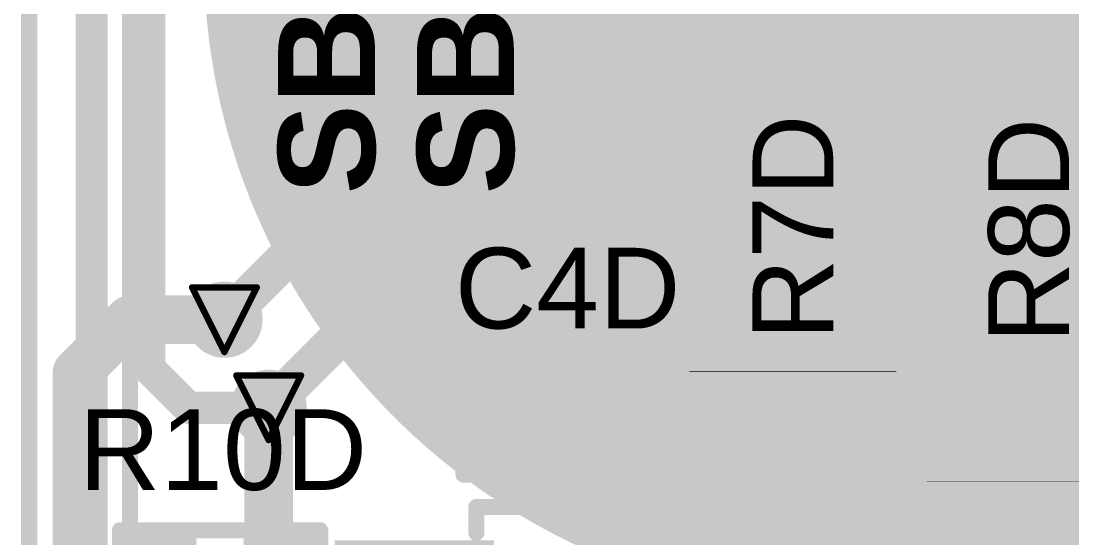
# Model space of a CAD drawing. Header units: inches. Extents: x -4.2 to 12.6, y -6.1 to 3.
# Drawn here: x -0.1086 to 0.2168, y -4.6394 to -4.4793 of the extents above; entities that cross this region are included whole.
import ezdxf

# ---------------------------------------------------------------- set-up
doc = ezdxf.new("R2010")
doc.units = ezdxf.units.IN
doc.header["$MEASUREMENT"] = 0
for name, color, linetype in [('Board Outline', 216, 'Continuous'), ('Bottom Layer', 5, 'Continuous'), ('Bottom Overlay', 54, 'Continuous'), ('Bottom Paste', 16, 'Continuous'), ('Drill Drawing', 1, 'Continuous'), ('Flex_Ribbon Bottom Coverlay', 6, 'Continuous'), ('Flex_Ribbon Top Overlay', 2, 'Continuous'), ('Top Layer', 1, 'Continuous'), ('Top Paste', 8, 'Continuous'), ('Top Solder', 216, 'Continuous'), ('Via Holes', 16, 'Continuous')]:
    doc.layers.add(name, color=color, linetype=linetype)
doc.styles.add('Arial', font='', dxfattribs={"height": 0.2})
doc.styles.add('Arial_Bold', font='', dxfattribs={"height": 0.2})
doc.styles.get('Arial').set_extended_font_data('Arial')
doc.styles.get('Arial_Bold').set_extended_font_data('Arial', bold=True)

# ---------------------------------------------------------------- blocks, each defined once
blk = doc.blocks.new('14_TSSOP_39')
at = {"layer": 'Flex_Ribbon Top Overlay'}
blk.add_hatch(color=2, dxfattribs=at).paths.add_polyline_path([(-0.084, 0.068), (-0.073, 0.068), (-0.073, 0.086), (-0.084, 0.086)])
at = {"layer": 'Top Layer'}
for points in [[(-0.12992, 0.08563), (-0.08858, 0.08563), (-0.08858, 0.06791), (-0.12992, 0.06791)], [(0.08858, 0.08563), (0.12992, 0.08563), (0.12992, 0.06791), (0.08858, 0.06791)], [(-0.12992, 0.06004), (-0.08858, 0.06004), (-0.08858, 0.04232), (-0.12992, 0.04232)], [(0.08858, 0.06004), (0.12992, 0.06004), (0.12992, 0.04232), (0.08858, 0.04232)], [(-0.12992, 0.03445), (-0.08858, 0.03445), (-0.08858, 0.01673), (-0.12992, 0.01673)], [(0.08858, 0.03445), (0.12992, 0.03445), (0.12992, 0.01673), (0.08858, 0.01673)], [(-0.12992, 0.00886), (-0.08858, 0.00886), (-0.08858, -0.00886), (-0.12992, -0.00886)], [(0.08858, 0.00886), (0.12992, 0.00886), (0.12992, -0.00886), (0.08858, -0.00886)], [(-0.12992, -0.01673), (-0.08858, -0.01673), (-0.08858, -0.03445), (-0.12992, -0.03445)], [(0.08858, -0.01673), (0.12992, -0.01673), (0.12992, -0.03445), (0.08858, -0.03445)], [(-0.12992, -0.04232), (-0.08858, -0.04232), (-0.08858, -0.06004), (-0.12992, -0.06004)], [(0.08858, -0.04232), (0.12992, -0.04232), (0.12992, -0.06004), (0.08858, -0.06004)], [(-0.12992, -0.06791), (-0.08858, -0.06791), (-0.08858, -0.08563), (-0.12992, -0.08563)], [(0.08858, -0.06791), (0.12992, -0.06791), (0.12992, -0.08563), (0.08858, -0.08563)]]:
    blk.add_hatch(color=1, dxfattribs=at).paths.add_polyline_path(points)
at = {"layer": 'Top Paste'}
for points in [[(-0.12992, 0.08563), (-0.08858, 0.08563), (-0.08858, 0.06791), (-0.12992, 0.06791)], [(0.08858, 0.08563), (0.12992, 0.08563), (0.12992, 0.06791), (0.08858, 0.06791)], [(-0.12992, 0.06004), (-0.08858, 0.06004), (-0.08858, 0.04232), (-0.12992, 0.04232)], [(0.08858, 0.06004), (0.12992, 0.06004), (0.12992, 0.04232), (0.08858, 0.04232)], [(-0.12992, 0.03445), (-0.08858, 0.03445), (-0.08858, 0.01673), (-0.12992, 0.01673)], [(0.08858, 0.03445), (0.12992, 0.03445), (0.12992, 0.01673), (0.08858, 0.01673)], [(-0.12992, 0.00886), (-0.08858, 0.00886), (-0.08858, -0.00886), (-0.12992, -0.00886)], [(0.08858, 0.00886), (0.12992, 0.00886), (0.12992, -0.00886), (0.08858, -0.00886)], [(-0.12992, -0.01673), (-0.08858, -0.01673), (-0.08858, -0.03445), (-0.12992, -0.03445)], [(0.08858, -0.01673), (0.12992, -0.01673), (0.12992, -0.03445), (0.08858, -0.03445)], [(-0.12992, -0.04232), (-0.08858, -0.04232), (-0.08858, -0.06004), (-0.12992, -0.06004)], [(0.08858, -0.04232), (0.12992, -0.04232), (0.12992, -0.06004), (0.08858, -0.06004)], [(-0.12992, -0.06791), (-0.08858, -0.06791), (-0.08858, -0.08563), (-0.12992, -0.08563)], [(0.08858, -0.06791), (0.12992, -0.06791), (0.12992, -0.08563), (0.08858, -0.08563)]]:
    blk.add_hatch(color=8, dxfattribs=at).paths.add_polyline_path(points)
at = {"layer": 'Top Solder'}
for points in [[(-0.13392, 0.08963), (-0.08458, 0.08963), (-0.08458, 0.06391), (-0.13392, 0.06391)], [(-0.13392, 0.08963), (-0.08458, 0.08963), (-0.08458, 0.06391), (-0.13392, 0.06391)], [(0.08458, 0.08963), (0.13392, 0.08963), (0.13392, 0.06391), (0.08458, 0.06391)], [(0.08458, 0.08963), (0.13392, 0.08963), (0.13392, 0.06391), (0.08458, 0.06391)], [(-0.13392, 0.06404), (-0.08458, 0.06404), (-0.08458, 0.03832), (-0.13392, 0.03832)], [(-0.13392, 0.06404), (-0.08458, 0.06404), (-0.08458, 0.03832), (-0.13392, 0.03832)], [(0.08458, 0.06404), (0.13392, 0.06404), (0.13392, 0.03832), (0.08458, 0.03832)], [(0.08458, 0.06404), (0.13392, 0.06404), (0.13392, 0.03832), (0.08458, 0.03832)], [(-0.13392, 0.03845), (-0.08458, 0.03845), (-0.08458, 0.01273), (-0.13392, 0.01273)], [(-0.13392, 0.03845), (-0.08458, 0.03845), (-0.08458, 0.01273), (-0.13392, 0.01273)], [(0.08458, 0.03845), (0.13392, 0.03845), (0.13392, 0.01273), (0.08458, 0.01273)], [(0.08458, 0.03845), (0.13392, 0.03845), (0.13392, 0.01273), (0.08458, 0.01273)], [(-0.13392, 0.01286), (-0.08458, 0.01286), (-0.08458, -0.01286), (-0.13392, -0.01286)], [(-0.13392, 0.01286), (-0.08458, 0.01286), (-0.08458, -0.01286), (-0.13392, -0.01286)], [(0.08458, 0.01286), (0.13392, 0.01286), (0.13392, -0.01286), (0.08458, -0.01286)], [(0.08458, 0.01286), (0.13392, 0.01286), (0.13392, -0.01286), (0.08458, -0.01286)], [(-0.13392, -0.01273), (-0.08458, -0.01273), (-0.08458, -0.03845), (-0.13392, -0.03845)], [(-0.13392, -0.01273), (-0.08458, -0.01273), (-0.08458, -0.03845), (-0.13392, -0.03845)], [(0.08458, -0.01273), (0.13392, -0.01273), (0.13392, -0.03845), (0.08458, -0.03845)], [(0.08458, -0.01273), (0.13392, -0.01273), (0.13392, -0.03845), (0.08458, -0.03845)], [(-0.13392, -0.03832), (-0.08458, -0.03832), (-0.08458, -0.06404), (-0.13392, -0.06404)], [(-0.13392, -0.03832), (-0.08458, -0.03832), (-0.08458, -0.06404), (-0.13392, -0.06404)], [(0.08458, -0.03832), (0.13392, -0.03832), (0.13392, -0.06404), (0.08458, -0.06404)], [(0.08458, -0.03832), (0.13392, -0.03832), (0.13392, -0.06404), (0.08458, -0.06404)], [(-0.13392, -0.06391), (-0.08458, -0.06391), (-0.08458, -0.08963), (-0.13392, -0.08963)], [(-0.13392, -0.06391), (-0.08458, -0.06391), (-0.08458, -0.08963), (-0.13392, -0.08963)], [(0.08458, -0.06391), (0.13392, -0.06391), (0.13392, -0.08963), (0.08458, -0.08963)], [(0.08458, -0.06391), (0.13392, -0.06391), (0.13392, -0.08963), (0.08458, -0.08963)]]:
    blk.add_hatch(color=216, dxfattribs=at).paths.add_polyline_path(points)
at = {"layer": 'Flex_Ribbon Top Overlay'}
for points in [[(-0.09, 0.1, 0.005, 0.005, 0), (-0.09, 0.092, 0.005, 0.005, 0)], [(0.09, 0.1, 0.005, 0.005, 0), (-0.09, 0.1, 0.005, 0.005, 0)], [(0.09, 0.1, 0.005, 0.005, 0), (0.09, 0.092, 0.005, 0.005, 0)], [(-0.141, 0.082, 0.00787, 0.00787, 0), (-0.141, 0.072, 0.00787, 0.00787, 0)], [(-0.136, 0.077, 0.00787, 0.00787, 0), (-0.141, 0.082, 0.00787, 0.00787, 0)], [(-0.136, 0.077, 0.00787, 0.00787, 0), (-0.141, 0.072, 0.00787, 0.00787, 0)], [(-0.09, -0.092, 0.005, 0.005, 0), (-0.09, -0.1, 0.005, 0.005, 0)], [(0.09, -0.092, 0.005, 0.005, 0), (0.09, -0.1, 0.005, 0.005, 0)], [(0.09, -0.1, 0.005, 0.005, 0), (-0.09, -0.1, 0.005, 0.005, 0)]]:
    blk.add_lwpolyline(points, format="xyseb", dxfattribs=at)
for points in [[(-0.09125, 0.1, 0.0025, 0.0025, 1), (-0.08875, 0.1, 0.0025, 0.0025, 1)], [(-0.09125, 0.1, 0.0025, 0.0025, 1), (-0.08875, 0.1, 0.0025, 0.0025, 1)], [(0.08875, 0.1, 0.0025, 0.0025, 1), (0.09125, 0.1, 0.0025, 0.0025, 1)], [(0.08875, 0.1, 0.0025, 0.0025, 1), (0.09125, 0.1, 0.0025, 0.0025, 1)], [(-0.09125, 0.092, 0.0025, 0.0025, 1), (-0.08875, 0.092, 0.0025, 0.0025, 1)], [(0.08875, 0.092, 0.0025, 0.0025, 1), (0.09125, 0.092, 0.0025, 0.0025, 1)], [(-0.14297, 0.082, 0.00394, 0.00394, 1), (-0.13903, 0.082, 0.00394, 0.00394, 1)], [(-0.14297, 0.082, 0.00394, 0.00394, 1), (-0.13903, 0.082, 0.00394, 0.00394, 1)], [(-0.13797, 0.077, 0.00394, 0.00394, 1), (-0.13403, 0.077, 0.00394, 0.00394, 1)], [(-0.13797, 0.077, 0.00394, 0.00394, 1), (-0.13403, 0.077, 0.00394, 0.00394, 1)], [(-0.14297, 0.072, 0.00394, 0.00394, 1), (-0.13903, 0.072, 0.00394, 0.00394, 1)], [(-0.14297, 0.072, 0.00394, 0.00394, 1), (-0.13903, 0.072, 0.00394, 0.00394, 1)], [(-0.09125, -0.092, 0.0025, 0.0025, 1), (-0.08875, -0.092, 0.0025, 0.0025, 1)], [(0.08875, -0.092, 0.0025, 0.0025, 1), (0.09125, -0.092, 0.0025, 0.0025, 1)], [(-0.09125, -0.1, 0.0025, 0.0025, 1), (-0.08875, -0.1, 0.0025, 0.0025, 1)], [(-0.09125, -0.1, 0.0025, 0.0025, 1), (-0.08875, -0.1, 0.0025, 0.0025, 1)], [(0.08875, -0.1, 0.0025, 0.0025, 1), (0.09125, -0.1, 0.0025, 0.0025, 1)], [(0.08875, -0.1, 0.0025, 0.0025, 1), (0.09125, -0.1, 0.0025, 0.0025, 1)]]:
    blk.add_lwpolyline(points, format="xyseb", close=True, dxfattribs=at)
blk = doc.blocks.new('R___0402_116')
at = {"layer": 'Top Layer'}
for points in [[(-0.0275, -0.0125), (-0.0275, 0.0125), (-0.0095, 0.0125), (-0.0095, -0.0125)], [(0.0095, -0.0125), (0.0095, 0.0125), (0.0275, 0.0125), (0.0275, -0.0125)]]:
    blk.add_hatch(color=1, dxfattribs=at).paths.add_polyline_path(points)
at = {"layer": 'Top Paste'}
for points in [[(-0.0275, -0.0125), (-0.0275, 0.0125), (-0.0095, 0.0125), (-0.0095, -0.0125)], [(0.0095, -0.0125), (0.0095, 0.0125), (0.0275, 0.0125), (0.0275, -0.0125)]]:
    blk.add_hatch(color=8, dxfattribs=at).paths.add_polyline_path(points)
at = {"layer": 'Top Solder'}
for points in [[(-0.02967, -0.01467), (-0.02967, 0.01467), (-0.00733, 0.01467), (-0.00733, -0.01467)], [(-0.02967, -0.01467), (-0.02967, 0.01467), (-0.00733, 0.01467), (-0.00733, -0.01467)], [(0.00733, -0.01467), (0.00733, 0.01467), (0.02967, 0.01467), (0.02967, -0.01467)], [(0.00733, -0.01467), (0.00733, 0.01467), (0.02967, 0.01467), (0.02967, -0.01467)]]:
    blk.add_hatch(color=216, dxfattribs=at).paths.add_polyline_path(points)
at = {"layer": 'Flex_Ribbon Top Overlay'}
for points in [[(-0.031, -0.016, 0.005, 0.005, 0), (-0.031, 0.016, 0.005, 0.005, 0)], [(-0.031, 0.016, 0.005, 0.005, 0), (0.031, 0.016, 0.005, 0.005, 0)], [(0.031, -0.016, 0.005, 0.005, 0), (0.031, 0.016, 0.005, 0.005, 0)], [(-0.031, -0.016, 0.005, 0.005, 0), (0.031, -0.016, 0.005, 0.005, 0)], [(-0.032, -0.017, 0.000127, 0.000127, 0), (0.032, -0.017, 0.000127, 0.000127, 0)]]:
    blk.add_lwpolyline(points, format="xyseb", dxfattribs=at)
for points in [[(-0.03225, 0.016, 0.0025, 0.0025, 1), (-0.02975, 0.016, 0.0025, 0.0025, 1)], [(-0.03225, 0.016, 0.0025, 0.0025, 1), (-0.02975, 0.016, 0.0025, 0.0025, 1)], [(0.02975, 0.016, 0.0025, 0.0025, 1), (0.03225, 0.016, 0.0025, 0.0025, 1)], [(0.02975, 0.016, 0.0025, 0.0025, 1), (0.03225, 0.016, 0.0025, 0.0025, 1)], [(-0.03225, -0.016, 0.0025, 0.0025, 1), (-0.02975, -0.016, 0.0025, 0.0025, 1)], [(-0.03225, -0.016, 0.0025, 0.0025, 1), (-0.02975, -0.016, 0.0025, 0.0025, 1)], [(0.02975, -0.016, 0.0025, 0.0025, 1), (0.03225, -0.016, 0.0025, 0.0025, 1)], [(0.02975, -0.016, 0.0025, 0.0025, 1), (0.03225, -0.016, 0.0025, 0.0025, 1)], [(-0.03203, -0.017, 0.0000635, 0.0000635, 1), (-0.03197, -0.017, 0.0000635, 0.0000635, 1)], [(0.03197, -0.017, 0.0000635, 0.0000635, 1), (0.03203, -0.017, 0.0000635, 0.0000635, 1)]]:
    blk.add_lwpolyline(points, format="xyseb", close=True, dxfattribs=at)
blk = doc.blocks.new('R__0402_130')
at = {"layer": 'Top Layer'}
for points in [[(-0.0275, -0.0125), (-0.0275, 0.0125), (-0.0095, 0.0125), (-0.0095, -0.0125)], [(0.0095, -0.0125), (0.0095, 0.0125), (0.0275, 0.0125), (0.0275, -0.0125)]]:
    blk.add_hatch(color=1, dxfattribs=at).paths.add_polyline_path(points)
at = {"layer": 'Top Paste'}
for points in [[(-0.0275, -0.0125), (-0.0275, 0.0125), (-0.0095, 0.0125), (-0.0095, -0.0125)], [(0.0095, -0.0125), (0.0095, 0.0125), (0.0275, 0.0125), (0.0275, -0.0125)]]:
    blk.add_hatch(color=8, dxfattribs=at).paths.add_polyline_path(points)
at = {"layer": 'Top Solder'}
for points in [[(-0.0315, -0.0165), (-0.0315, 0.0165), (-0.0055, 0.0165), (-0.0055, -0.0165)], [(-0.0315, -0.0165), (-0.0315, 0.0165), (-0.0055, 0.0165), (-0.0055, -0.0165)], [(0.0055, -0.0165), (0.0055, 0.0165), (0.0315, 0.0165), (0.0315, -0.0165)], [(0.0055, -0.0165), (0.0055, 0.0165), (0.0315, 0.0165), (0.0315, -0.0165)]]:
    blk.add_hatch(color=216, dxfattribs=at).paths.add_polyline_path(points)
at = {"layer": 'Flex_Ribbon Top Overlay'}
for points in [[(-0.031, -0.016, 0.005, 0.005, 0), (-0.031, 0.016, 0.005, 0.005, 0)], [(-0.031, 0.016, 0.005, 0.005, 0), (0.031, 0.016, 0.005, 0.005, 0)], [(0.031, -0.016, 0.005, 0.005, 0), (0.031, 0.016, 0.005, 0.005, 0)], [(-0.031, -0.016, 0.005, 0.005, 0), (0.031, -0.016, 0.005, 0.005, 0)], [(-0.032, -0.017, 0.000127, 0.000127, 0), (0.032, -0.017, 0.000127, 0.000127, 0)]]:
    blk.add_lwpolyline(points, format="xyseb", dxfattribs=at)
for points in [[(-0.03225, 0.016, 0.0025, 0.0025, 1), (-0.02975, 0.016, 0.0025, 0.0025, 1)], [(-0.03225, 0.016, 0.0025, 0.0025, 1), (-0.02975, 0.016, 0.0025, 0.0025, 1)], [(0.02975, 0.016, 0.0025, 0.0025, 1), (0.03225, 0.016, 0.0025, 0.0025, 1)], [(0.02975, 0.016, 0.0025, 0.0025, 1), (0.03225, 0.016, 0.0025, 0.0025, 1)], [(-0.03225, -0.016, 0.0025, 0.0025, 1), (-0.02975, -0.016, 0.0025, 0.0025, 1)], [(-0.03225, -0.016, 0.0025, 0.0025, 1), (-0.02975, -0.016, 0.0025, 0.0025, 1)], [(0.02975, -0.016, 0.0025, 0.0025, 1), (0.03225, -0.016, 0.0025, 0.0025, 1)], [(0.02975, -0.016, 0.0025, 0.0025, 1), (0.03225, -0.016, 0.0025, 0.0025, 1)], [(-0.03203, -0.017, 0.0000635, 0.0000635, 1), (-0.03197, -0.017, 0.0000635, 0.0000635, 1)], [(0.03197, -0.017, 0.0000635, 0.0000635, 1), (0.03203, -0.017, 0.0000635, 0.0000635, 1)]]:
    blk.add_lwpolyline(points, format="xyseb", close=True, dxfattribs=at)
blk = doc.blocks.new('R__0402_137')
at = {"layer": 'Top Layer'}
for points in [[(-0.0275, -0.0125), (-0.0275, 0.0125), (-0.0095, 0.0125), (-0.0095, -0.0125)], [(0.0095, -0.0125), (0.0095, 0.0125), (0.0275, 0.0125), (0.0275, -0.0125)]]:
    blk.add_hatch(color=1, dxfattribs=at).paths.add_polyline_path(points)
at = {"layer": 'Top Paste'}
for points in [[(-0.0275, -0.0125), (-0.0275, 0.0125), (-0.0095, 0.0125), (-0.0095, -0.0125)], [(0.0095, -0.0125), (0.0095, 0.0125), (0.0275, 0.0125), (0.0275, -0.0125)]]:
    blk.add_hatch(color=8, dxfattribs=at).paths.add_polyline_path(points)
at = {"layer": 'Top Solder'}
for points in [[(-0.0315, -0.0165), (-0.0315, 0.0165), (-0.0055, 0.0165), (-0.0055, -0.0165)], [(-0.0315, -0.0165), (-0.0315, 0.0165), (-0.0055, 0.0165), (-0.0055, -0.0165)], [(0.0055, -0.0165), (0.0055, 0.0165), (0.0315, 0.0165), (0.0315, -0.0165)], [(0.0055, -0.0165), (0.0055, 0.0165), (0.0315, 0.0165), (0.0315, -0.0165)]]:
    blk.add_hatch(color=216, dxfattribs=at).paths.add_polyline_path(points)
at = {"layer": 'Flex_Ribbon Top Overlay'}
for points in [[(-0.031, 0.016, 0.005, 0.005, 0), (-0.031, -0.016, 0.005, 0.005, 0)], [(0.031, 0.016, 0.005, 0.005, 0), (-0.031, 0.016, 0.005, 0.005, 0)], [(0.031, 0.016, 0.005, 0.005, 0), (0.031, -0.016, 0.005, 0.005, 0)], [(0.031, -0.016, 0.005, 0.005, 0), (-0.031, -0.016, 0.005, 0.005, 0)], [(0.032, -0.017, 0.000127, 0.000127, 0), (-0.032, -0.017, 0.000127, 0.000127, 0)]]:
    blk.add_lwpolyline(points, format="xyseb", dxfattribs=at)
for points in [[(-0.03225, 0.016, 0.0025, 0.0025, 1), (-0.02975, 0.016, 0.0025, 0.0025, 1)], [(-0.03225, 0.016, 0.0025, 0.0025, 1), (-0.02975, 0.016, 0.0025, 0.0025, 1)], [(0.02975, 0.016, 0.0025, 0.0025, 1), (0.03225, 0.016, 0.0025, 0.0025, 1)], [(0.02975, 0.016, 0.0025, 0.0025, 1), (0.03225, 0.016, 0.0025, 0.0025, 1)], [(-0.03225, -0.016, 0.0025, 0.0025, 1), (-0.02975, -0.016, 0.0025, 0.0025, 1)], [(-0.03225, -0.016, 0.0025, 0.0025, 1), (-0.02975, -0.016, 0.0025, 0.0025, 1)], [(0.02975, -0.016, 0.0025, 0.0025, 1), (0.03225, -0.016, 0.0025, 0.0025, 1)], [(0.02975, -0.016, 0.0025, 0.0025, 1), (0.03225, -0.016, 0.0025, 0.0025, 1)], [(-0.03203, -0.017, 0.0000635, 0.0000635, 1), (-0.03197, -0.017, 0.0000635, 0.0000635, 1)], [(0.03197, -0.017, 0.0000635, 0.0000635, 1), (0.03203, -0.017, 0.0000635, 0.0000635, 1)]]:
    blk.add_lwpolyline(points, format="xyseb", close=True, dxfattribs=at)
blk = doc.blocks.new('_EMG________B_200')
at = {"layer": 'Bottom Layer'}
h = blk.add_hatch(color=5, dxfattribs=at)
edge = h.paths.add_edge_path()
edge.add_arc((0, 0.3932), 0.19685, 0, 360)
at = {"layer": 'Bottom Paste'}
h = blk.add_hatch(color=16, dxfattribs=at)
edge = h.paths.add_edge_path()
edge.add_arc((0, 0.3932), 0.19685, 0, 360)
at = {"layer": 'Flex_Ribbon Bottom Coverlay'}
h = blk.add_hatch(color=6, dxfattribs=at)
edge = h.paths.add_edge_path()
edge.add_arc((0, 0.3932), 0.20085, 0, 360)
h = blk.add_hatch(color=6, dxfattribs=at)
edge = h.paths.add_edge_path()
edge.add_arc((0, 0.3932), 0.20085, 0, 360)
at = {"layer": 'Bottom Overlay'}
blk.add_lwpolyline([(-0.22375, -0.43172, 0.005, 0.005, 0), (-0.22375, 0.43172, 0.005, 0.005, 0)], format="xyseb", dxfattribs=at)
blk = doc.blocks.new('C___0402_242')
at = {"layer": 'Top Layer'}
for points in [[(-0.0275, -0.0125), (-0.0275, 0.0125), (-0.0095, 0.0125), (-0.0095, -0.0125)], [(0.0095, -0.0125), (0.0095, 0.0125), (0.0275, 0.0125), (0.0275, -0.0125)]]:
    blk.add_hatch(color=1, dxfattribs=at).paths.add_polyline_path(points)
at = {"layer": 'Top Paste'}
for points in [[(-0.0275, -0.0125), (-0.0275, 0.0125), (-0.0095, 0.0125), (-0.0095, -0.0125)], [(0.0095, -0.0125), (0.0095, 0.0125), (0.0275, 0.0125), (0.0275, -0.0125)]]:
    blk.add_hatch(color=8, dxfattribs=at).paths.add_polyline_path(points)
at = {"layer": 'Top Solder'}
for points in [[(-0.02986, -0.01486), (-0.02986, 0.01486), (-0.00714, 0.01486), (-0.00714, -0.01486)], [(-0.02986, -0.01486), (-0.02986, 0.01486), (-0.00714, 0.01486), (-0.00714, -0.01486)], [(0.00714, -0.01486), (0.00714, 0.01486), (0.02986, 0.01486), (0.02986, -0.01486)], [(0.00714, -0.01486), (0.00714, 0.01486), (0.02986, 0.01486), (0.02986, -0.01486)]]:
    blk.add_hatch(color=216, dxfattribs=at).paths.add_polyline_path(points)
at = {"layer": 'Flex_Ribbon Top Overlay'}
for points in [[(-0.011, 0.016, 0.005, 0.005, 0), (-0.031, 0.016, 0.005, 0.005, 0)], [(-0.031, 0.016, 0.005, 0.005, 0), (-0.031, -0.016, 0.005, 0.005, 0)], [(0.031, 0.016, 0.005, 0.005, 0), (0.011, 0.016, 0.005, 0.005, 0)], [(0.031, 0.016, 0.005, 0.005, 0), (0.031, -0.016, 0.005, 0.005, 0)], [(-0.011, -0.016, 0.005, 0.005, 0), (-0.031, -0.016, 0.005, 0.005, 0)], [(0.031, -0.016, 0.005, 0.005, 0), (0.011, -0.016, 0.005, 0.005, 0)]]:
    blk.add_lwpolyline(points, format="xyseb", dxfattribs=at)
for points in [[(-0.03225, 0.016, 0.0025, 0.0025, 1), (-0.02975, 0.016, 0.0025, 0.0025, 1)], [(-0.03225, 0.016, 0.0025, 0.0025, 1), (-0.02975, 0.016, 0.0025, 0.0025, 1)], [(-0.01225, 0.016, 0.0025, 0.0025, 1), (-0.00975, 0.016, 0.0025, 0.0025, 1)], [(0.00975, 0.016, 0.0025, 0.0025, 1), (0.01225, 0.016, 0.0025, 0.0025, 1)], [(0.02975, 0.016, 0.0025, 0.0025, 1), (0.03225, 0.016, 0.0025, 0.0025, 1)], [(0.02975, 0.016, 0.0025, 0.0025, 1), (0.03225, 0.016, 0.0025, 0.0025, 1)], [(-0.03225, -0.016, 0.0025, 0.0025, 1), (-0.02975, -0.016, 0.0025, 0.0025, 1)], [(-0.03225, -0.016, 0.0025, 0.0025, 1), (-0.02975, -0.016, 0.0025, 0.0025, 1)], [(-0.01225, -0.016, 0.0025, 0.0025, 1), (-0.00975, -0.016, 0.0025, 0.0025, 1)], [(0.00975, -0.016, 0.0025, 0.0025, 1), (0.01225, -0.016, 0.0025, 0.0025, 1)], [(0.02975, -0.016, 0.0025, 0.0025, 1), (0.03225, -0.016, 0.0025, 0.0025, 1)], [(0.02975, -0.016, 0.0025, 0.0025, 1), (0.03225, -0.016, 0.0025, 0.0025, 1)]]:
    blk.add_lwpolyline(points, format="xyseb", close=True, dxfattribs=at)

msp = doc.modelspace()

# ---------------------------------------------------------------- hatches: boundary and pattern name
at = {"layer": 'Bottom Layer'}
h = msp.add_hatch(color=5, dxfattribs=at)
edge = h.paths.add_edge_path()
edge.add_arc((-0.04565, -4.57178), 0.01181, 0, 360)
h = msp.add_hatch(color=5, dxfattribs=at)
edge = h.paths.add_edge_path()
edge.add_arc((-0.03195, -4.59905), 0.01181, 0, 360)
at = {"layer": 'Top Layer'}
h = msp.add_hatch(color=1, dxfattribs=at)
edge = h.paths.add_edge_path()
edge.add_arc((-0.04565, -4.57178), 0.01181, 0, 360)
for points in [[(0.13837, -4.61778), (0.19437, -4.61778), (0.19437, -4.57178), (0.13837, -4.57178)], [(0.06737, -4.61878), (0.12237, -4.61878), (0.12237, -4.59078), (0.06737, -4.59078)], [(0.20947, -4.6604), (0.24047, -4.6604), (0.24047, -4.59178), (0.20947, -4.59178)]]:
    msp.add_hatch(color=1, dxfattribs=at).paths.add_polyline_path(points)
h = msp.add_hatch(color=1, dxfattribs=at)
edge = h.paths.add_edge_path()
edge.add_arc((-0.03195, -4.59905), 0.01181, 0, 360)
at = {"layer": 'Via Holes'}
h = msp.add_hatch(color=7, dxfattribs=at)
edge = h.paths.add_edge_path()
edge.add_arc((-0.04565, -4.57178), 0.00591, 0, 360)
h = msp.add_hatch(color=7, dxfattribs=at)
edge = h.paths.add_edge_path()
edge.add_arc((-0.03195, -4.59905), 0.00591, 0, 360)

# ---------------------------------------------------------------- linework, layer by layer
at = {"layer": 'Board Outline'}
msp.add_lwpolyline([(-0.10614, -5.28378, 0.005, 0.005, 0), (-0.10613, -4.42332, 0.005, 0.005, 0)], format="xyseb", dxfattribs=at)
at = {"layer": 'Bottom Layer'}
for points in [[(0.14886, -4.45985, 0.022, 0.022, 0), (0.19479, -4.50578, 0.022, 0.022, 0)], [(0.19479, -4.50578, 0.018, 0.018, 0), (0.20498, -4.51597, 0.018, 0.018, 0)], [(0.20498, -4.51597, 0.018, 0.018, 0), (0.33754, -4.51597, 0.018, 0.018, 0)], [(-0.09133, -4.58818, 0.015, 0.015, 0), (-0.07494, -4.57178, 0.015, 0.015, 0)], [(-0.07494, -4.57178, 0.015, 0.015, 0), (-0.04565, -4.57178, 0.015, 0.015, 0)], [(-0.09133, -4.76446, 0.015, 0.015, 0), (-0.09133, -4.58818, 0.015, 0.015, 0)], [(-0.03195, -4.69378, 0.015, 0.015, 0), (-0.03195, -4.59905, 0.015, 0.015, 0)]]:
    msp.add_lwpolyline(points, format="xyseb", dxfattribs=at)
for points in [[(0.18929, -4.50578, 0.011, 0.011, 1), (0.20029, -4.50578, 0.011, 0.011, 1)], [(0.19029, -4.50578, 0.009, 0.009, 1), (0.19929, -4.50578, 0.009, 0.009, 1)], [(0.20048, -4.51597, 0.009, 0.009, 1), (0.20948, -4.51597, 0.009, 0.009, 1)], [(0.20048, -4.51597, 0.009, 0.009, 1), (0.20948, -4.51597, 0.009, 0.009, 1)], [(-0.07869, -4.57178, 0.0075, 0.0075, 1), (-0.07119, -4.57178, 0.0075, 0.0075, 1)], [(-0.07869, -4.57178, 0.0075, 0.0075, 1), (-0.07119, -4.57178, 0.0075, 0.0075, 1)], [(-0.0494, -4.57178, 0.0075, 0.0075, 1), (-0.0419, -4.57178, 0.0075, 0.0075, 1)], [(-0.09508, -4.58818, 0.0075, 0.0075, 1), (-0.08758, -4.58818, 0.0075, 0.0075, 1)], [(-0.09508, -4.58818, 0.0075, 0.0075, 1), (-0.08758, -4.58818, 0.0075, 0.0075, 1)], [(-0.0357, -4.59905, 0.0075, 0.0075, 1), (-0.0282, -4.59905, 0.0075, 0.0075, 1)]]:
    msp.add_lwpolyline(points, format="xyseb", close=True, dxfattribs=at)
at = {"layer": 'Drill Drawing'}
for points in [[(-0.05565, -4.56178, 0.002, 0.002, 0), (-0.03565, -4.56178, 0.002, 0.002, 0)], [(-0.05565, -4.56178, 0.002, 0.002, 0), (-0.04565, -4.58178, 0.002, 0.002, 0)], [(-0.04565, -4.58178, 0.002, 0.002, 0), (-0.03565, -4.56178, 0.002, 0.002, 0)], [(-0.04195, -4.58905, 0.002, 0.002, 0), (-0.02195, -4.58905, 0.002, 0.002, 0)], [(-0.04195, -4.58905, 0.002, 0.002, 0), (-0.03195, -4.60905, 0.002, 0.002, 0)], [(-0.03195, -4.60905, 0.002, 0.002, 0), (-0.02195, -4.58905, 0.002, 0.002, 0)]]:
    msp.add_lwpolyline(points, format="xyseb", dxfattribs=at)
for points in [[(-0.05615, -4.56178, 0.001, 0.001, 1), (-0.05515, -4.56178, 0.001, 0.001, 1)], [(-0.05615, -4.56178, 0.001, 0.001, 1), (-0.05515, -4.56178, 0.001, 0.001, 1)], [(-0.03615, -4.56178, 0.001, 0.001, 1), (-0.03515, -4.56178, 0.001, 0.001, 1)], [(-0.03615, -4.56178, 0.001, 0.001, 1), (-0.03515, -4.56178, 0.001, 0.001, 1)], [(-0.04615, -4.58178, 0.001, 0.001, 1), (-0.04515, -4.58178, 0.001, 0.001, 1)], [(-0.04615, -4.58178, 0.001, 0.001, 1), (-0.04515, -4.58178, 0.001, 0.001, 1)], [(-0.04245, -4.58905, 0.001, 0.001, 1), (-0.04145, -4.58905, 0.001, 0.001, 1)], [(-0.04245, -4.58905, 0.001, 0.001, 1), (-0.04145, -4.58905, 0.001, 0.001, 1)], [(-0.02245, -4.58905, 0.001, 0.001, 1), (-0.02145, -4.58905, 0.001, 0.001, 1)], [(-0.02245, -4.58905, 0.001, 0.001, 1), (-0.02145, -4.58905, 0.001, 0.001, 1)], [(-0.03245, -4.60905, 0.001, 0.001, 1), (-0.03145, -4.60905, 0.001, 0.001, 1)], [(-0.03245, -4.60905, 0.001, 0.001, 1), (-0.03145, -4.60905, 0.001, 0.001, 1)]]:
    msp.add_lwpolyline(points, format="xyseb", close=True, dxfattribs=at)
at = {"layer": 'Top Layer'}
for points in [[(-0.08676, -4.95798, 0.01, 0.01, 0), (-0.08676, -4.40839, 0.01, 0.01, 0)], [(-0.06896, -4.58692, 0.01, 0.01, 0), (-0.06896, -4.45652, 0.01, 0.01, 0)], [(0.1625, -4.46577, 0.012, 0.012, -0.384329), (0.11588, -4.50782, 0.012, 0.012, 0)], [(0.18862, -4.46624, 0.012, 0.012, -0.414214), (0.12287, -4.532, 0.012, 0.012, 0)], [(-0.01607, -4.5422, 0.012, 0.012, -0.198985), (0.06691, -4.50782, 0.012, 0.012, 0)], [(0.06691, -4.50782, 0.012, 0.012, 0), (0.06696, -4.50782, 0.012, 0.012, 0)], [(0.06696, -4.50782, 0.012, 0.012, 0), (0.11588, -4.50782, 0.012, 0.012, 0)], [(0.01312, -4.55398, 0.012, 0.012, -0.198912), (0.06619, -4.532, 0.012, 0.012, 0)], [(0.06619, -4.532, 0.012, 0.012, 0), (0.12287, -4.532, 0.012, 0.012, 0)], [(-0.04565, -4.57178, 0.012, 0.012, 0), (-0.01607, -4.5422, 0.012, 0.012, 0)], [(-0.03195, -4.59905, 0.012, 0.012, 0), (0.01312, -4.55398, 0.012, 0.012, 0)], [(0.04087, -4.58264, 0.01, 0.01, 0), (0.04673, -4.57678, 0.01, 0.01, 0)], [(0.04673, -4.57678, 0.01, 0.01, 0), (0.15537, -4.57678, 0.01, 0.01, 0)], [(0.04087, -4.60378, 0.01, 0.01, 0), (0.04087, -4.58264, 0.01, 0.01, 0)], [(-0.06896, -4.58692, 0.01, 0.01, 0), (-0.05683, -4.59905, 0.01, 0.01, 0)], [(-0.05683, -4.59905, 0.01, 0.01, 0), (-0.03195, -4.59905, 0.01, 0.01, 0)], [(0.04087, -4.60378, 0.01, 0.01, 0), (0.04487, -4.59978, 0.01, 0.01, 0)], [(0.14537, -4.60828, 0.01, 0.01, 0), (0.14887, -4.60478, 0.01, 0.01, 0)], [(0.14887, -4.61426, 0.01, 0.01, 0), (0.14887, -4.60478, 0.01, 0.01, 0)], [(0.15237, -4.61178, 0.01, 0.01, 0), (0.15937, -4.60478, 0.01, 0.01, 0)], [(0.15937, -4.60478, 0.01, 0.01, 0), (0.18137, -4.60478, 0.01, 0.01, 0)], [(0.08614, -4.63099, 0.012, 0.012, 0), (0.08614, -4.61178, 0.012, 0.012, 0)], [(0.08453, -4.6786, 0.012, 0.012, 0), (0.14887, -4.61426, 0.012, 0.012, 0)], [(0.06412, -4.65301, 0.012, 0.012, 0), (0.08614, -4.63099, 0.012, 0.012, 0)]]:
    msp.add_lwpolyline(points, format="xyseb", dxfattribs=at)
for points in [[(0.06391, -4.50782, 0.006, 0.006, 1), (0.06991, -4.50782, 0.006, 0.006, 1)], [(0.06391, -4.50782, 0.006, 0.006, 1), (0.06991, -4.50782, 0.006, 0.006, 1)], [(0.06396, -4.50782, 0.006, 0.006, 1), (0.06996, -4.50782, 0.006, 0.006, 1)], [(0.06396, -4.50782, 0.006, 0.006, 1), (0.06996, -4.50782, 0.006, 0.006, 1)], [(0.11288, -4.50782, 0.006, 0.006, 1), (0.11888, -4.50782, 0.006, 0.006, 1)], [(0.11288, -4.50782, 0.006, 0.006, 1), (0.11888, -4.50782, 0.006, 0.006, 1)], [(0.06319, -4.532, 0.006, 0.006, 1), (0.06919, -4.532, 0.006, 0.006, 1)], [(0.06319, -4.532, 0.006, 0.006, 1), (0.06919, -4.532, 0.006, 0.006, 1)], [(0.11987, -4.532, 0.006, 0.006, 1), (0.12587, -4.532, 0.006, 0.006, 1)], [(0.11987, -4.532, 0.006, 0.006, 1), (0.12587, -4.532, 0.006, 0.006, 1)], [(-0.01907, -4.5422, 0.006, 0.006, 1), (-0.01307, -4.5422, 0.006, 0.006, 1)], [(-0.01907, -4.5422, 0.006, 0.006, 1), (-0.01307, -4.5422, 0.006, 0.006, 1)], [(0.01012, -4.55398, 0.006, 0.006, 1), (0.01612, -4.55398, 0.006, 0.006, 1)], [(0.01012, -4.55398, 0.006, 0.006, 1), (0.01612, -4.55398, 0.006, 0.006, 1)], [(-0.04865, -4.57178, 0.006, 0.006, 1), (-0.04265, -4.57178, 0.006, 0.006, 1)], [(0.04423, -4.57678, 0.005, 0.005, 1), (0.04923, -4.57678, 0.005, 0.005, 1)], [(0.04423, -4.57678, 0.005, 0.005, 1), (0.04923, -4.57678, 0.005, 0.005, 1)], [(0.15287, -4.57678, 0.005, 0.005, 1), (0.15787, -4.57678, 0.005, 0.005, 1)], [(0.03837, -4.58264, 0.005, 0.005, 1), (0.04337, -4.58264, 0.005, 0.005, 1)], [(0.03837, -4.58264, 0.005, 0.005, 1), (0.04337, -4.58264, 0.005, 0.005, 1)], [(-0.07146, -4.58692, 0.005, 0.005, 1), (-0.06646, -4.58692, 0.005, 0.005, 1)], [(-0.07146, -4.58692, 0.005, 0.005, 1), (-0.06646, -4.58692, 0.005, 0.005, 1)], [(-0.05933, -4.59905, 0.005, 0.005, 1), (-0.05433, -4.59905, 0.005, 0.005, 1)], [(-0.05933, -4.59905, 0.005, 0.005, 1), (-0.05433, -4.59905, 0.005, 0.005, 1)], [(-0.03495, -4.59905, 0.006, 0.006, 1), (-0.02895, -4.59905, 0.006, 0.006, 1)], [(-0.03445, -4.59905, 0.005, 0.005, 1), (-0.02945, -4.59905, 0.005, 0.005, 1)], [(0.04237, -4.59978, 0.005, 0.005, 1), (0.04737, -4.59978, 0.005, 0.005, 1)], [(0.03837, -4.60378, 0.005, 0.005, 1), (0.04337, -4.60378, 0.005, 0.005, 1)], [(0.03837, -4.60378, 0.005, 0.005, 1), (0.04337, -4.60378, 0.005, 0.005, 1)], [(0.14637, -4.60478, 0.005, 0.005, 1), (0.15137, -4.60478, 0.005, 0.005, 1)], [(0.14637, -4.60478, 0.005, 0.005, 1), (0.15137, -4.60478, 0.005, 0.005, 1)], [(0.15687, -4.60478, 0.005, 0.005, 1), (0.16187, -4.60478, 0.005, 0.005, 1)], [(0.15687, -4.60478, 0.005, 0.005, 1), (0.16187, -4.60478, 0.005, 0.005, 1)], [(0.17887, -4.60478, 0.005, 0.005, 1), (0.18387, -4.60478, 0.005, 0.005, 1)], [(0.14287, -4.60828, 0.005, 0.005, 1), (0.14787, -4.60828, 0.005, 0.005, 1)], [(0.08314, -4.61178, 0.006, 0.006, 1), (0.08914, -4.61178, 0.006, 0.006, 1)], [(0.14987, -4.61178, 0.005, 0.005, 1), (0.15487, -4.61178, 0.005, 0.005, 1)], [(0.14587, -4.61426, 0.006, 0.006, 1), (0.15187, -4.61426, 0.006, 0.006, 1)], [(0.14637, -4.61426, 0.005, 0.005, 1), (0.15137, -4.61426, 0.005, 0.005, 1)], [(0.08314, -4.63099, 0.006, 0.006, 1), (0.08914, -4.63099, 0.006, 0.006, 1)], [(0.08314, -4.63099, 0.006, 0.006, 1), (0.08914, -4.63099, 0.006, 0.006, 1)]]:
    msp.add_lwpolyline(points, format="xyseb", close=True, dxfattribs=at)

# ---------------------------------------------------------------- block references
for name, p in [('_EMG________B_200', (0.14886, -4.85305)), ('R__0402_130', (0.20387, -4.60478)), ('R___0402_116', (-0.047, -4.653))]:
    msp.add_blockref(name, p)
at = {"rotation": 180}
for name, p in [('C___0402_242', (0.05937, -4.60378)), ('R__0402_137', (0.13037, -4.60478)), ('14_TSSOP_39', (0.12237, -4.72978))]:
    msp.add_blockref(name, p, dxfattribs=at)

# ---------------------------------------------------------------- texts
at = {"layer": 'Flex_Ribbon Top Overlay'}
for s, height, style, p in [('SB2D', 0.03, 'Arial_Bold', (0.00097, -4.53298)), ('SB1D', 0.03, 'Arial_Bold', (0.04397, -4.53298)), ('R7D', 0.025, 'Arial', (0.14285, -4.57811)), ('R8D', 0.025, 'Arial', (0.21585, -4.57911))]:
    msp.add_text(s, height=height, rotation=90, dxfattribs=dict(at, style=style)).set_placement(p)
at = {"layer": 'Flex_Ribbon Top Overlay', "style": 'Arial'}
for s, p in [('C4D', (0.02568, -4.5745)), ('R10D', (-0.09074, -4.6245))]:
    msp.add_text(s, height=0.025, dxfattribs=at).set_placement(p)

doc.saveas('drawing.dxf')
